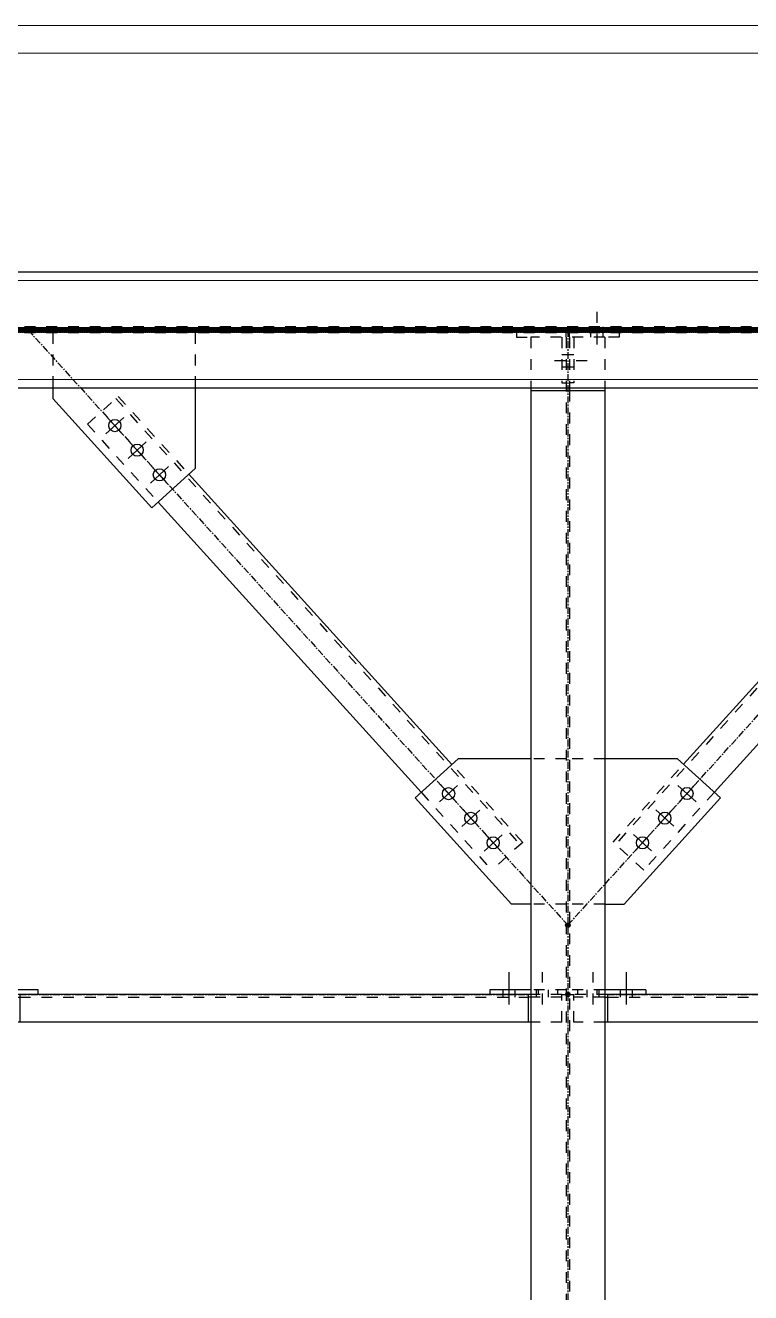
# Model space of a CAD drawing. Header units: inches. Extents: x 209270 to 234360, y -180214 to -150194.
# Drawn here: x 220432 to 221742, y -157002 to -154714 of the extents above; entities that cross this region are included whole.
import ezdxf

# ---------------------------------------------------------------- set-up
doc = ezdxf.new("R2010")
doc.units = ezdxf.units.IN
doc.header["$LTSCALE"] = 10
doc.header["$MEASUREMENT"] = 0
for name, pattern in [('CENTER', [2, 1.25, -0.25, 0.25, -0.25]), ('DXK_LINE_DOT2', [3.9198, 1.9599, -1.9599]), ('DXK_LINE_DOT5', [7.8785, 2.979, -0.9799, 0.9799, -0.9799, 0.9799, -0.9799]), ('HIDDEN', [0.375, 0.25, -0.125])]:
    doc.linetypes.add(name, pattern=pattern)
for name, color, linetype in [('_STR_0', 7, 'Continuous'), ('_STR_1', 7, 'Continuous'), ('_STR_2', 7, 'Continuous'), ('_STR_4', 7, 'Continuous')]:
    doc.layers.add(name, color=color, linetype=linetype)
for name, color, linetype, lineweight in [('CEN', 1, 'CENTER', 9), ('handrail', 11, 'FENCELINE1', 9), ('HIDDEN', 3, 'HIDDEN', 9), ('MAIN OBJECT', 2, 'Continuous', 18), ('Sheeting', 4, 'Continuous', 0)]:
    doc.layers.add(name, color=color, linetype=linetype, lineweight=lineweight)
doc.linetypes.add('FENCELINE1', pattern='A,0.25,-0.1,[133,arial.ttf,S=0.1,R=0,X=-0.1,Y=0],-0.1,1', length=1.45)

# ---------------------------------------------------------------- blocks, each defined once
blk = doc.blocks.new('GridLine-116860372-116908 - 114867')
at = {"layer": '_STR_2', "color": 7, "linetype": 'DXK_LINE_DOT5'}
blk.add_line((211379.7, -155263.7), (228961.1, -155263.7), dxfattribs=at)
blk = doc.blocks.new('Part-116860372-114967 - 114867')
at = {"layer": '_STR_4', "linetype": 'Continuous'}
for points in [[(221411.9, -155267.7, -1), (221411.9, -155259.7, -1)], [(221411.9, -157267.7, -1), (221411.9, -157259.7, -1)]]:
    blk.add_hatch(color=4, dxfattribs=at).paths.add_polyline_path(points)
at = {"layer": '_STR_1', "color": 6, "linetype": 'DXK_LINE_DOT2'}
for p, q in [((221345.3, -155277.1), (221345.3, -155368.7)), ((221478.5, -155277.1), (221345.3, -155277.1)), ((221409, -155277.1), (221409, -156455.7)), ((221414.7, -155277.1), (221414.7, -155368.7)), ((221478.5, -155277.1), (221478.5, -155368.7)), ((221414.7, -155373.7), (221414.7, -157175.8)), ((221409, -156455.7), (221409, -157175.8)), ((221345.3, -157180.8), (221345.3, -157252.3)), ((221409, -157180.8), (221409, -157252.3)), ((221414.7, -157180.8), (221414.7, -157252.3)), ((221478.5, -157180.8), (221478.5, -157252.3)), ((221478.5, -157252.3), (221345.3, -157252.3))]:
    blk.add_line(p, q, dxfattribs=at)
at = {"layer": '_STR_2', "color": 2, "linetype": 'Continuous'}
for p, q in [((221345.3, -155368.7), (221345.3, -157180.8)), ((221478.5, -155373.7), (221345.3, -155373.7)), ((221409, -155368.7), (221409, -155373.7)), ((221414.7, -155368.7), (221414.7, -155373.7)), ((221478.5, -155368.7), (221478.5, -157180.8)), ((221478.5, -157175.8), (221345.3, -157175.8)), ((221409, -157175.8), (221409, -157180.8)), ((221414.7, -157175.8), (221414.7, -157180.8))]:
    blk.add_line(p, q, dxfattribs=at)
at = {"layer": '_STR_4', "color": 4, "linetype": 'CENTER'}
blk.add_line((221411.9, -155263.7), (221411.9, -157263.7), dxfattribs=at)
at = {"layer": '_STR_4', "color": 4, "linetype": 'Continuous'}
for centre in [(221411.9, -155263.7), (221411.9, -157263.7)]:
    blk.add_circle(centre, 4, dxfattribs=at)
blk = doc.blocks.new('Part-116860372-114888 - 114867')
at = {"layer": '_STR_1', "color": 6, "linetype": 'DXK_LINE_DOT2'}
for p, q in [((225232.5, -155258.3), (217317.9, -155258.3)), ((225232.5, -155269.1), (217317.9, -155269.1))]:
    blk.add_line(p, q, dxfattribs=at)
at = {"layer": '_STR_2', "color": 2, "linetype": 'Continuous'}
for p, q in [((219601.9, -155158.7), (225232.5, -155158.7)), ((225232.5, -155368.7), (219601.9, -155368.7))]:
    blk.add_line(p, q, dxfattribs=at)
at = {"layer": '_STR_4', "color": 4, "linetype": 'CENTER'}
blk.add_line((217011.9, -155263.7), (225511.9, -155263.7), dxfattribs=at)
blk = doc.blocks.new('Part-116860372-116075 - 114867')
at = {"layer": '_STR_1', "color": 6, "linetype": 'DXK_LINE_DOT2'}
for p, q in [((220482, -155269.1), (220482, -155368.7)), ((220738.5, -155269.1), (220738.5, -155368.7))]:
    blk.add_line(p, q, dxfattribs=at)
at = {"layer": '_STR_2', "color": 2, "linetype": 'Continuous'}
for p, q in [((220482, -155368.7), (220482, -155387.8)), ((220738.5, -155368.7), (220738.5, -155514.3)), ((220482, -155387.8), (220660.7, -155584.9)), ((220660.7, -155584.9), (220738.5, -155514.3))]:
    blk.add_line(p, q, dxfattribs=at)
blk = doc.blocks.new('Part-116860372-115060 - 114867')
at = {"layer": '_STR_4', "linetype": 'Continuous'}
for points in [[(220311.9, -156467.7, -1), (220311.9, -156459.7, -1)], [(221411.9, -156467.7, -1), (221411.9, -156459.7, -1)]]:
    blk.add_hatch(color=4, dxfattribs=at).paths.add_polyline_path(points)
at = {"layer": '_STR_1', "color": 6, "linetype": 'DXK_LINE_DOT2'}
for p, q in [((220421.9, -156463.7), (220325.3, -156463.7)), ((220325.3, -156513.7), (220325.3, -156463.7)), ((220416.9, -156468.7), (220325.3, -156468.7)), ((220421.9, -156468.7), (221340.3, -156468.7)), ((221401, -156463.7), (221340.3, -156463.7)), ((221401, -156468.7), (221345.3, -156468.7)), ((221401, -156513.7), (221401, -156463.7)), ((220416.9, -156513.7), (220325.3, -156513.7)), ((221401, -156513.7), (221340.3, -156513.7))]:
    blk.add_line(p, q, dxfattribs=at)
at = {"layer": '_STR_2', "color": 2, "linetype": 'Continuous'}
for p, q in [((220416.9, -156468.7), (220421.9, -156468.7)), ((221340.3, -156463.7), (220421.9, -156463.7)), ((220421.9, -156463.7), (220421.9, -156513.7)), ((221340.3, -156463.7), (221340.3, -156513.7)), ((221345.3, -156468.7), (221340.3, -156468.7)), ((221345.3, -156513.7), (220416.9, -156513.7))]:
    blk.add_line(p, q, dxfattribs=at)
at = {"layer": '_STR_4', "color": 4, "linetype": 'CENTER'}
for p, q in [((220311.9, -156463.7), (220325.3, -156463.7)), ((220421.9, -156463.7), (221340.3, -156463.7)), ((221401, -156463.7), (221411.9, -156463.7))]:
    blk.add_line(p, q, dxfattribs=at)
at = {"layer": '_STR_4', "color": 4, "linetype": 'Continuous'}
for centre in [(220311.9, -156463.7), (221411.9, -156463.7)]:
    blk.add_circle(centre, 4, dxfattribs=at)
blk = doc.blocks.new('Part-116860372-115061 - 114867')
at = {"layer": '_STR_4', "linetype": 'Continuous'}
for points in [[(221411.9, -156467.7, -1), (221411.9, -156459.7, -1)], [(222511.9, -156467.7, -1), (222511.9, -156459.7, -1)]]:
    blk.add_hatch(color=4, dxfattribs=at).paths.add_polyline_path(points)
at = {"layer": '_STR_1', "color": 6, "linetype": 'DXK_LINE_DOT2'}
for p, q in [((221483.5, -156463.7), (221422.7, -156463.7)), ((221422.7, -156513.7), (221422.7, -156463.7)), ((221478.5, -156468.7), (221422.7, -156468.7)), ((221483.5, -156468.7), (222440.3, -156468.7)), ((222501, -156463.7), (222440.3, -156463.7)), ((222501, -156468.7), (222445.3, -156468.7)), ((222501, -156513.7), (222501, -156463.7)), ((221478.5, -156513.7), (221422.7, -156513.7)), ((222501, -156513.7), (222445.3, -156513.7))]:
    blk.add_line(p, q, dxfattribs=at)
at = {"layer": '_STR_2', "color": 2, "linetype": 'Continuous'}
for p, q in [((221478.5, -156468.7), (221483.5, -156468.7)), ((222440.3, -156463.7), (221483.5, -156463.7)), ((221483.5, -156463.7), (221483.5, -156513.7)), ((222440.3, -156463.7), (222440.3, -156513.7)), ((222445.3, -156468.7), (222440.3, -156468.7)), ((222445.3, -156513.7), (221478.5, -156513.7))]:
    blk.add_line(p, q, dxfattribs=at)
at = {"layer": '_STR_4', "color": 4, "linetype": 'CENTER'}
for p, q in [((221411.9, -156463.7), (221422.7, -156463.7)), ((221483.5, -156463.7), (222440.3, -156463.7)), ((222501, -156463.7), (222511.9, -156463.7))]:
    blk.add_line(p, q, dxfattribs=at)
at = {"layer": '_STR_4', "color": 4, "linetype": 'Continuous'}
for centre in [(221411.9, -156463.7), (222511.9, -156463.7)]:
    blk.add_circle(centre, 4, dxfattribs=at)
blk = doc.blocks.new('Bolt-116860372-116079 - 114867')
at = {"layer": '_STR_2', "color": 1, "linetype": 'Continuous'}
for p, q in [((221610.8, -156086.2), (221643.5, -156115.7)), ((221641.9, -156084.6), (221612.4, -156117.2)), ((221570.6, -156130.6), (221603.2, -156160.2)), ((221601.6, -156129.1), (221572.1, -156161.7)), ((221530.3, -156175.1), (221562.9, -156204.7)), ((221561.4, -156173.6), (221531.8, -156206.2))]:
    blk.add_line(p, q, dxfattribs=at)
for centre in [(221627.1, -156100.9), (221586.9, -156145.4), (221546.6, -156189.9)]:
    blk.add_circle(centre, 11, dxfattribs=at)
blk = doc.blocks.new('Part-116860372-115091 - 114867')
at = {"layer": '_STR_4', "linetype": 'Continuous'}
for points in [[(222385.3, -155267.7, -1), (222385.3, -155259.7, -1)], [(221411.9, -156342.7, -1), (221411.9, -156334.7, -1)]]:
    blk.add_hatch(color=4, dxfattribs=at).paths.add_polyline_path(points)
at = {"layer": '_STR_1', "color": 6, "linetype": 'DXK_LINE_DOT2'}
for p, q in [((222227.1, -155387.7), (221497.9, -156193)), ((222222.7, -155383.7), (222095.1, -155524.5)), ((222222.7, -155383.7), (222278.3, -155434)), ((222278.3, -155434), (222150.7, -155574.9)), ((221493.5, -156189), (221621, -156048.1)), ((221676.6, -156098.5), (221549.1, -156239.3)), ((221549.1, -156239.3), (221493.5, -156189))]:
    blk.add_line(p, q, dxfattribs=at)
at = {"layer": '_STR_2', "color": 2, "linetype": 'Continuous'}
for p, q in [((222095.1, -155524.5), (221621, -156048.1)), ((222150.7, -155574.9), (221676.6, -156098.5))]:
    blk.add_line(p, q, dxfattribs=at)
at = {"layer": '_STR_4', "color": 4, "linetype": 'CENTER'}
blk.add_line((221411.9, -156338.7), (222385.3, -155263.7), dxfattribs=at)
at = {"layer": '_STR_4', "color": 4, "linetype": 'Continuous'}
for centre in [(222385.3, -155263.7), (221411.9, -156338.7)]:
    blk.add_circle(centre, 4, dxfattribs=at)
blk = doc.blocks.new('Part-116860372-115092 - 114867')
at = {"layer": '_STR_4', "linetype": 'Continuous'}
for points in [[(220436.9, -155267.7, -1), (220436.9, -155259.7, -1)], [(221411.9, -156342.7, -1), (221411.9, -156334.7, -1)]]:
    blk.add_hatch(color=4, dxfattribs=at).paths.add_polyline_path(points)
at = {"layer": '_STR_1', "color": 6, "linetype": 'DXK_LINE_DOT2'}
for p, q in [((220544.1, -155434.1), (220599.7, -155383.7)), ((220595.3, -155387.7), (221325.8, -156193.2)), ((220599.7, -155383.7), (220727.3, -155524.4)), ((220544.1, -155434.1), (220671.8, -155574.8)), ((221330.3, -156189.2), (221202.6, -156048.4)), ((221147.1, -156098.8), (221274.7, -156239.6)), ((221330.3, -156189.2), (221274.7, -156239.6))]:
    blk.add_line(p, q, dxfattribs=at)
at = {"layer": '_STR_2', "color": 2, "linetype": 'Continuous'}
for p, q in [((220727.3, -155524.4), (221202.6, -156048.4)), ((220671.8, -155574.8), (221147.1, -156098.8))]:
    blk.add_line(p, q, dxfattribs=at)
at = {"layer": '_STR_4', "color": 4, "linetype": 'CENTER'}
blk.add_line((220436.9, -155263.7), (221411.9, -156338.7), dxfattribs=at)
at = {"layer": '_STR_4', "color": 4, "linetype": 'Continuous'}
for centre in [(220436.9, -155263.7), (221411.9, -156338.7)]:
    blk.add_circle(centre, 4, dxfattribs=at)
blk = doc.blocks.new('Part-116860372-115464 - 114867')
at = {"layer": '_STR_1', "color": 6, "linetype": 'DXK_LINE_DOT2'}
for p, q in [((221319, -155269.1), (221319, -155277.1)), ((221319, -155277.1), (221345.3, -155277.1)), ((221401, -155277.1), (221401, -155359.1)), ((221409, -155277.1), (221409, -155269.1)), ((221401, -155359.1), (221409, -155359.1))]:
    blk.add_line(p, q, dxfattribs=at)
blk = doc.blocks.new('Bolt-116860372-115478 - 114867')
at = {"layer": '_STR_1', "color": 1, "linetype": 'DXK_LINE_DOT2'}
for p, q in [((221464.7, -155290.1), (221464.7, -155222.1)), ((221453.7, -155269.1), (221453.7, -155258.3)), ((221475.7, -155269.1), (221475.7, -155258.3)), ((221453.7, -155277.1), (221453.7, -155269.1)), ((221475.7, -155277.1), (221475.7, -155269.1))]:
    blk.add_line(p, q, dxfattribs=at)
blk = doc.blocks.new('Part-116860372-115463 - 114867')
at = {"layer": '_STR_1', "color": 6, "linetype": 'DXK_LINE_DOT2'}
for p, q in [((221414.7, -155277.1), (221414.7, -155269.1)), ((221422.7, -155277.1), (221422.7, -155359.1)), ((221504.7, -155277.1), (221478.5, -155277.1)), ((221504.7, -155269.1), (221504.7, -155277.1)), ((221422.7, -155359.1), (221414.7, -155359.1))]:
    blk.add_line(p, q, dxfattribs=at)
blk = doc.blocks.new('Bolt-116860372-115465 - 114867')
at = {"layer": '_STR_1', "color": 1, "linetype": 'DXK_LINE_DOT2'}
for p, q in [((221401, -155308.1), (221409, -155308.1)), ((221409, -155308.1), (221414.7, -155308.1)), ((221414.7, -155308.1), (221422.7, -155308.1)), ((221388, -155319.1), (221456, -155319.1)), ((221401, -155330.1), (221409, -155330.1)), ((221409, -155330.1), (221414.7, -155330.1)), ((221414.7, -155330.1), (221422.7, -155330.1))]:
    blk.add_line(p, q, dxfattribs=at)
blk = doc.blocks.new('Part-116860372-115699 - 114867')
at = {"layer": '_STR_1', "color": 6, "linetype": 'DXK_LINE_DOT2'}
for p, q in [((220317.3, -156463.7), (220317.3, -156455.7)), ((220317.3, -156455.7), (220416.9, -156455.7)), ((220332.3, -156463.7), (220332.3, -156455.7)), ((220367.3, -156463.7), (220367.3, -156455.7)), ((220455.2, -156463.7), (220455.2, -156455.7))]:
    blk.add_line(p, q, dxfattribs=at)
at = {"layer": '_STR_2', "color": 2, "linetype": 'Continuous'}
for p, q in [((220455.3, -156455.7), (220416.9, -156455.7)), ((220421.9, -156463.7), (220416.9, -156463.7)), ((220455.3, -156463.7), (220455.3, -156455.7))]:
    blk.add_line(p, q, dxfattribs=at)
blk = doc.blocks.new('Part-116860372-115701 - 114867')
at = {"layer": '_STR_1', "color": 6, "linetype": 'DXK_LINE_DOT2'}
for p, q in [((221478.5, -156455.7), (221414.7, -156455.7)), ((221429.7, -156463.7), (221429.7, -156455.7)), ((221464.7, -156463.7), (221464.7, -156455.7))]:
    blk.add_line(p, q, dxfattribs=at)
at = {"layer": '_STR_2', "color": 2, "linetype": 'Continuous'}
for p, q in [((221552.7, -156455.7), (221478.5, -156455.7)), ((221483.5, -156463.7), (221478.5, -156463.7)), ((221552.7, -156455.7), (221552.7, -156463.7))]:
    blk.add_line(p, q, dxfattribs=at)
blk = doc.blocks.new('Bolt-116860372-115702 - 114867')
at = {"layer": '_STR_1', "color": 1, "linetype": 'DXK_LINE_DOT2'}
for p, q in [((221457.7, -156481.7), (221457.7, -156423.7)), ((221446.7, -156463.7), (221446.7, -156455.7)), ((221446.7, -156468.7), (221446.7, -156463.7)), ((221468.7, -156463.7), (221468.7, -156455.7)), ((221468.7, -156468.7), (221468.7, -156463.7))]:
    blk.add_line(p, q, dxfattribs=at)
at = {"layer": '_STR_2', "color": 1, "linetype": 'Continuous'}
for p, q in [((221517.7, -156481.7), (221517.7, -156423.7)), ((221506.7, -156463.7), (221506.7, -156455.7)), ((221506.7, -156468.7), (221506.7, -156463.7)), ((221528.7, -156463.7), (221528.7, -156455.7)), ((221528.7, -156468.7), (221528.7, -156463.7))]:
    blk.add_line(p, q, dxfattribs=at)
blk = doc.blocks.new('Part-116860372-115705 - 114867')
at = {"layer": '_STR_1', "color": 6, "linetype": 'DXK_LINE_DOT2'}
for p, q in [((221409, -156455.7), (221345.3, -156455.7)), ((221359, -156463.7), (221359, -156455.7)), ((221394, -156463.7), (221394, -156455.7))]:
    blk.add_line(p, q, dxfattribs=at)
at = {"layer": '_STR_2', "color": 2, "linetype": 'Continuous'}
for p, q in [((221345.3, -156455.7), (221271, -156455.7)), ((221271, -156455.7), (221271, -156463.7)), ((221345.3, -156463.7), (221340.3, -156463.7))]:
    blk.add_line(p, q, dxfattribs=at)
blk = doc.blocks.new('Bolt-116860372-115706 - 114867')
at = {"layer": '_STR_1', "color": 1, "linetype": 'DXK_LINE_DOT2'}
for p, q in [((221366, -156481.7), (221366, -156423.7)), ((221355, -156463.7), (221355, -156455.7)), ((221355, -156468.7), (221355, -156463.7)), ((221377, -156463.7), (221377, -156455.7)), ((221377, -156468.7), (221377, -156463.7))]:
    blk.add_line(p, q, dxfattribs=at)
at = {"layer": '_STR_2', "color": 1, "linetype": 'Continuous'}
for p, q in [((221306, -156481.7), (221306, -156423.7)), ((221295, -156463.7), (221295, -156455.7)), ((221295, -156468.7), (221295, -156463.7)), ((221317, -156463.7), (221317, -156455.7)), ((221317, -156468.7), (221317, -156463.7))]:
    blk.add_line(p, q, dxfattribs=at)
blk = doc.blocks.new('Bolt-116860372-116076 - 114867')
at = {"layer": '_STR_2', "color": 1, "linetype": 'Continuous'}
for p, q in [((220609.9, -155421.7), (220577.3, -155451.3)), ((220608.4, -155452.8), (220578.8, -155420.2)), ((220650.2, -155466.1), (220617.6, -155495.7)), ((220648.7, -155497.2), (220619.1, -155464.6)), ((220690.5, -155510.6), (220657.9, -155540.2)), ((220689, -155541.7), (220659.4, -155509.1))]:
    blk.add_line(p, q, dxfattribs=at)
for centre in [(220593.6, -155436.5), (220633.9, -155480.9), (220674.2, -155525.4)]:
    blk.add_circle(centre, 11, dxfattribs=at)
blk = doc.blocks.new('Part-116860372-116078 - 114867')
at = {"layer": '_STR_1', "color": 6, "linetype": 'DXK_LINE_DOT2'}
for p, q in [((221478.5, -156038.1), (221414.7, -156038.1)), ((221478.5, -156300.7), (221414.7, -156300.7))]:
    blk.add_line(p, q, dxfattribs=at)
at = {"layer": '_STR_2', "color": 2, "linetype": 'Continuous'}
for p, q in [((221609.9, -156038.1), (221478.5, -156038.1)), ((221687.7, -156108.5), (221609.9, -156038.1)), ((221513.8, -156300.7), (221687.7, -156108.5)), ((221478.5, -156300.7), (221513.8, -156300.7))]:
    blk.add_line(p, q, dxfattribs=at)
blk = doc.blocks.new('Part-116860372-116081 - 114867')
at = {"layer": '_STR_1', "color": 6, "linetype": 'DXK_LINE_DOT2'}
for p, q in [((221409, -156038.4), (221345.3, -156038.4)), ((221409, -156300.8), (221345.3, -156300.8))]:
    blk.add_line(p, q, dxfattribs=at)
at = {"layer": '_STR_2', "color": 2, "linetype": 'Continuous'}
for p, q in [((221213.7, -156038.4), (221136, -156108.9)), ((221345.3, -156038.4), (221213.7, -156038.4)), ((221136, -156108.9), (221310, -156300.8)), ((221345.3, -156300.8), (221310, -156300.8))]:
    blk.add_line(p, q, dxfattribs=at)
blk = doc.blocks.new('Bolt-116860372-116082 - 114867')
at = {"layer": '_STR_2', "color": 1, "linetype": 'Continuous'}
for p, q in [((221180.2, -156116), (221212.8, -156086.5)), ((221181.7, -156084.9), (221211.3, -156117.5)), ((221220.5, -156160.5), (221253.1, -156130.9)), ((221222, -156129.4), (221251.6, -156162)), ((221260.8, -156204.9), (221293.4, -156175.3)), ((221262.3, -156173.8), (221291.9, -156206.4))]:
    blk.add_line(p, q, dxfattribs=at)
for centre in [(221196.5, -156101.2), (221236.8, -156145.7), (221277.1, -156190.1)]:
    blk.add_circle(centre, 11, dxfattribs=at)

msp = doc.modelspace()

# ---------------------------------------------------------------- linework, layer by layer
at = {"layer": 'CEN'}
msp.add_line((217212.2, -155263.7), (228311.6, -155263.7), dxfattribs=at)
at = {"layer": 'CEN', "elevation": 0.8}
msp.add_lwpolyline([(217011.9, -155263.7), (228511.9, -155263.7), (228511.9, -165263.7), (217011.9, -165263.7)], close=True, dxfattribs=at)
at = {"layer": 'handrail', "const_width": 10, "elevation": -448149754.8}
msp.add_lwpolyline([(228511.9, -159158.7), (228511.9, -155263.7), (217011.9, -155263.7), (217011.9, -156838.4)], dxfattribs=at)
at = {"layer": 'HIDDEN', "elevation": 0.8}
msp.add_lwpolyline([(228307.2, -155268.1), (217216.6, -155268.1), (217216.6, -155259.3), (228307.2, -155259.3)], close=True, dxfattribs=at)
at = {"layer": 'MAIN OBJECT', "elevation": 0.8}
msp.add_lwpolyline([(228307.2, -155353.1), (217216.6, -155353.1), (217216.6, -155174.3), (228307.2, -155174.3)], close=True, dxfattribs=at)
at = {"layer": 'Sheeting'}
for points in [[(216351.9, -154713.7), (229171.9, -154713.7), (229171.9, -165813.7), (216351.9, -165813.7)], [(216401.9, -154763.7), (229121.9, -154763.7), (229121.9, -165763.7), (216401.9, -165763.7)]]:
    msp.add_lwpolyline(points, close=True, dxfattribs=at)

# ---------------------------------------------------------------- block references
at = {"layer": '_STR_0', "zscale": 0.8}
for name in ['GridLine-116860372-116908 - 114867', 'Part-116860372-114888 - 114867', 'Bolt-116860372-115478 - 114867', 'Part-116860372-115092 - 114867', 'Part-116860372-114967 - 114867', 'Part-116860372-115091 - 114867', 'Part-116860372-116075 - 114867', 'Part-116860372-115464 - 114867', 'Part-116860372-115463 - 114867', 'Bolt-116860372-115465 - 114867', 'Bolt-116860372-116076 - 114867', 'Part-116860372-116081 - 114867', 'Part-116860372-116078 - 114867', 'Bolt-116860372-116082 - 114867', 'Bolt-116860372-116079 - 114867', 'Bolt-116860372-115706 - 114867', 'Bolt-116860372-115702 - 114867', 'Part-116860372-115060 - 114867', 'Part-116860372-115699 - 114867', 'Part-116860372-115705 - 114867', 'Part-116860372-115061 - 114867', 'Part-116860372-115701 - 114867']:
    msp.add_blockref(name, (0, 0), dxfattribs=at)

doc.saveas('drawing.dxf')
